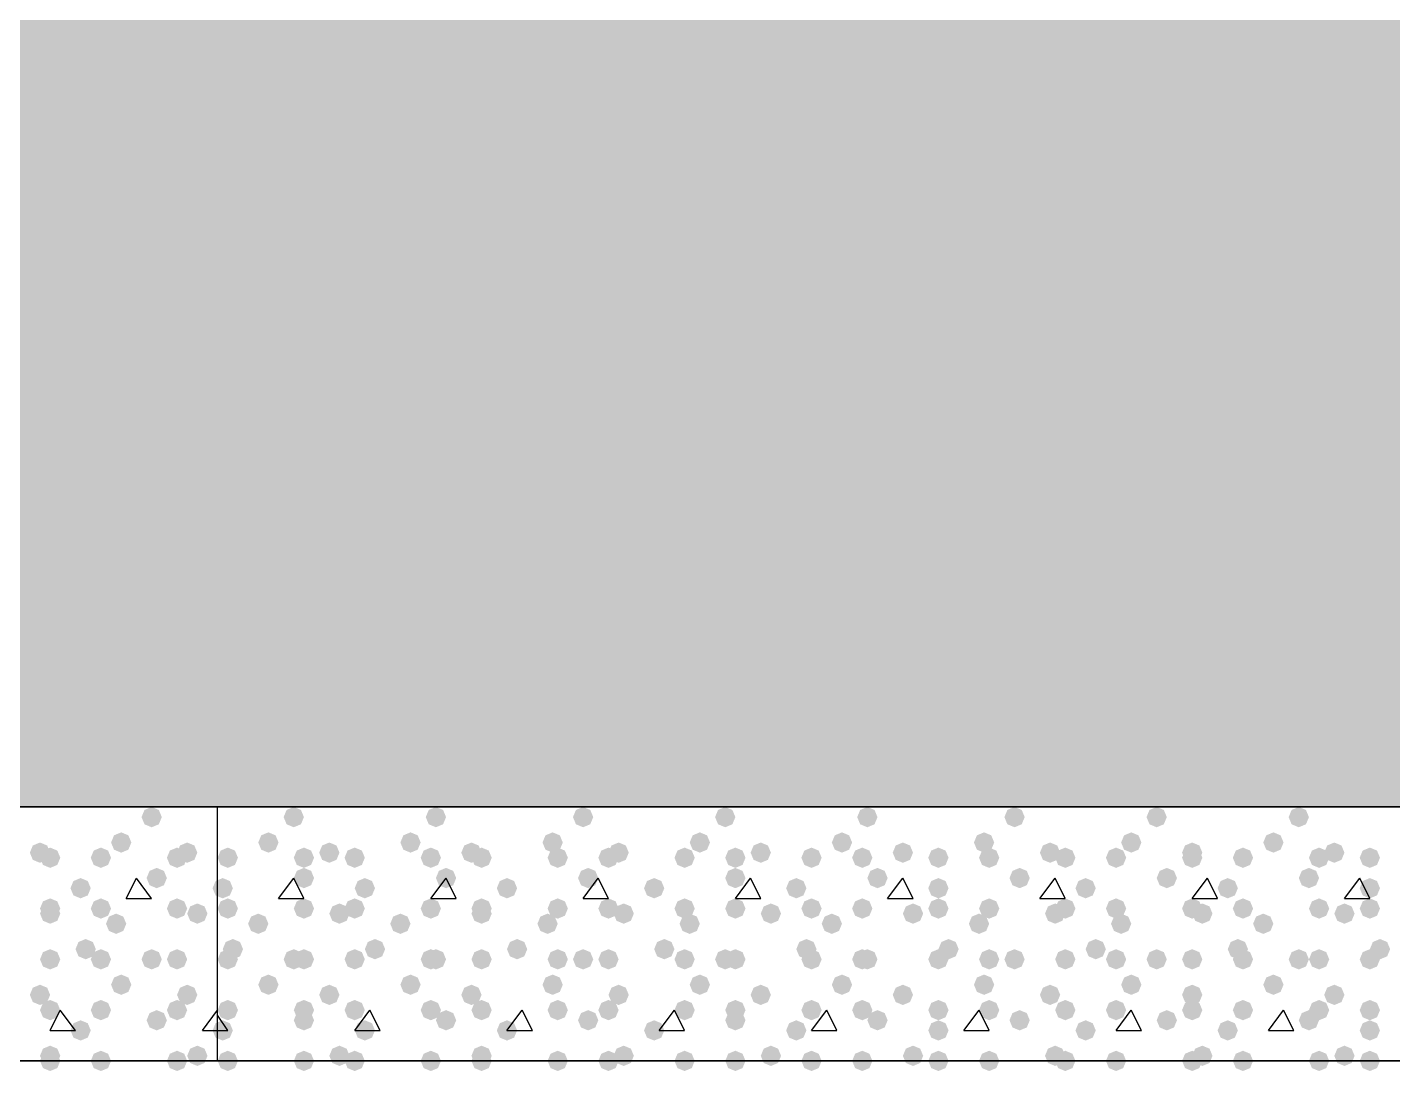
# Model space of a CAD drawing. Header units: millimetres. Extents: x 0 to 420, y 0 to 297.
# Drawn here: x 74.49 to 85.87, y 147.98 to 156.74 of the extents above; entities that cross this region are included whole.
import ezdxf

# ---------------------------------------------------------------- set-up
doc = ezdxf.new("R2010")
doc.units = ezdxf.units.MM
doc.layers.get('0').update_dxf_attribs({"linetype": 'CONTINUOUS'})

msp = doc.modelspace()

# ---------------------------------------------------------------- hatches: boundary and pattern name
at = {"true_color": 0x000008}
h = msp.add_hatch(color=0, dxfattribs=at)
h.paths.add_polyline_path([(385.826, 162.263667), (39.708667, 162.263667), (385.826, 150.241)], flags=0)
h.paths.add_polyline_path([(39.708667, 162.263667), (385.826, 150.241), (39.708667, 150.241)], flags=0)
at = {"true_color": 0x000007}
for points in [[(75.607333, 150.156333), (75.582463, 150.096537), (75.522667, 150.071667), (75.462871, 150.096537), (75.438, 150.156333), (75.462871, 150.216129), (75.522667, 150.241), (75.582462, 150.216129)], [(75.353333, 149.944667), (75.328463, 149.884871), (75.268667, 149.86), (75.208871, 149.884871), (75.184, 149.944667), (75.208871, 150.004462), (75.268667, 150.029333), (75.328462, 150.004463)], [(74.676, 149.86), (74.651129, 149.800204), (74.591333, 149.775333), (74.531537, 149.800204), (74.506667, 149.86), (74.531537, 149.919796), (74.591333, 149.944667), (74.651129, 149.919796)], [(74.760667, 149.817667), (74.735796, 149.757871), (74.676, 149.733), (74.616204, 149.757871), (74.591333, 149.817667), (74.616204, 149.877462), (74.676, 149.902333), (74.735796, 149.877463)], [(75.184, 149.817667), (75.159129, 149.757871), (75.099333, 149.733), (75.039538, 149.757871), (75.014667, 149.817667), (75.039537, 149.877462), (75.099333, 149.902333), (75.159129, 149.877463)], [(75.819, 149.817667), (75.794129, 149.757871), (75.734333, 149.733), (75.674538, 149.757871), (75.649667, 149.817667), (75.674537, 149.877462), (75.734333, 149.902333), (75.794129, 149.877463)], [(75.903667, 149.86), (75.878796, 149.800204), (75.819, 149.775333), (75.759204, 149.800204), (75.734333, 149.86), (75.759204, 149.919796), (75.819, 149.944667), (75.878796, 149.919796)], [(75.014667, 149.563667), (74.989796, 149.503871), (74.93, 149.479), (74.870204, 149.503871), (74.845333, 149.563667), (74.870204, 149.623462), (74.93, 149.648333), (74.989796, 149.623463)], [(75.649667, 149.648333), (75.624796, 149.588537), (75.565, 149.563667), (75.505204, 149.588537), (75.480333, 149.648333), (75.505204, 149.708129), (75.565, 149.733), (75.624796, 149.708129)], [(74.760667, 149.394333), (74.735796, 149.334537), (74.676, 149.309667), (74.616204, 149.334537), (74.591333, 149.394333), (74.616204, 149.454129), (74.676, 149.479), (74.735796, 149.454129)], [(74.760667, 149.352), (74.735796, 149.292204), (74.676, 149.267333), (74.616204, 149.292204), (74.591333, 149.352), (74.616204, 149.411796), (74.676, 149.436667), (74.735796, 149.411796)], [(75.184, 149.394333), (75.159129, 149.334537), (75.099333, 149.309667), (75.039538, 149.334537), (75.014667, 149.394333), (75.039537, 149.454129), (75.099333, 149.479), (75.159129, 149.454129)], [(75.819, 149.394333), (75.794129, 149.334537), (75.734333, 149.309667), (75.674538, 149.334537), (75.649667, 149.394333), (75.674537, 149.454129), (75.734333, 149.479), (75.794129, 149.454129)], [(75.988333, 149.352), (75.963463, 149.292204), (75.903667, 149.267333), (75.843871, 149.292204), (75.819, 149.352), (75.843871, 149.411796), (75.903667, 149.436667), (75.963462, 149.411796)], [(75.311, 149.267333), (75.286129, 149.207537), (75.226333, 149.182667), (75.166537, 149.207537), (75.141667, 149.267333), (75.166537, 149.327129), (75.226333, 149.352), (75.286129, 149.327129)], [(75.057, 149.055667), (75.032129, 148.995871), (74.972333, 148.971), (74.912538, 148.995871), (74.887667, 149.055667), (74.912537, 149.115462), (74.972333, 149.140333), (75.032129, 149.115463)], [(74.760667, 148.971), (74.735796, 148.911204), (74.676, 148.886333), (74.616204, 148.911204), (74.591333, 148.971), (74.616204, 149.030796), (74.676, 149.055667), (74.735796, 149.030796)], [(75.184, 148.971), (75.159129, 148.911204), (75.099333, 148.886333), (75.039538, 148.911204), (75.014667, 148.971), (75.039537, 149.030796), (75.099333, 149.055667), (75.159129, 149.030796)], [(75.607333, 148.971), (75.582463, 148.911204), (75.522667, 148.886333), (75.462871, 148.911204), (75.438, 148.971), (75.462871, 149.030796), (75.522667, 149.055667), (75.582462, 149.030796)], [(75.819, 148.971), (75.794129, 148.911204), (75.734333, 148.886333), (75.674538, 148.911204), (75.649667, 148.971), (75.674537, 149.030796), (75.734333, 149.055667), (75.794129, 149.030796)], [(75.353333, 148.759333), (75.328463, 148.699537), (75.268667, 148.674667), (75.208871, 148.699537), (75.184, 148.759333), (75.208871, 148.819129), (75.268667, 148.844), (75.328462, 148.819129)], [(74.676, 148.674667), (74.651129, 148.614871), (74.591333, 148.59), (74.531537, 148.614871), (74.506667, 148.674667), (74.531537, 148.734462), (74.591333, 148.759333), (74.651129, 148.734463)], [(75.903667, 148.674667), (75.878796, 148.614871), (75.819, 148.59), (75.759204, 148.614871), (75.734333, 148.674667), (75.759204, 148.734462), (75.819, 148.759333), (75.878796, 148.734463)], [(74.760667, 148.547667), (74.735796, 148.487871), (74.676, 148.463), (74.616204, 148.487871), (74.591333, 148.547667), (74.616204, 148.607462), (74.676, 148.632333), (74.735796, 148.607463)], [(75.184, 148.547667), (75.159129, 148.487871), (75.099333, 148.463), (75.039538, 148.487871), (75.014667, 148.547667), (75.039537, 148.607462), (75.099333, 148.632333), (75.159129, 148.607463)], [(75.819, 148.547667), (75.794129, 148.487871), (75.734333, 148.463), (75.674538, 148.487871), (75.649667, 148.547667), (75.674537, 148.607462), (75.734333, 148.632333), (75.794129, 148.607463)], [(75.649667, 148.463), (75.624796, 148.403204), (75.565, 148.378333), (75.505204, 148.403204), (75.480333, 148.463), (75.505204, 148.522796), (75.565, 148.547667), (75.624796, 148.522796)], [(75.014667, 148.378333), (74.989796, 148.318537), (74.93, 148.293667), (74.870204, 148.318537), (74.845333, 148.378333), (74.870204, 148.438129), (74.93, 148.463), (74.989796, 148.438129)], [(74.760667, 148.166667), (74.735796, 148.106871), (74.676, 148.082), (74.616204, 148.106871), (74.591333, 148.166667), (74.616204, 148.226462), (74.676, 148.251333), (74.735796, 148.226463)], [(74.760667, 148.124333), (74.735796, 148.064537), (74.676, 148.039667), (74.616204, 148.064537), (74.591333, 148.124333), (74.616204, 148.184129), (74.676, 148.209), (74.735796, 148.184129)], [(75.184, 148.124333), (75.159129, 148.064537), (75.099333, 148.039667), (75.039538, 148.064537), (75.014667, 148.124333), (75.039537, 148.184129), (75.099333, 148.209), (75.159129, 148.184129)], [(75.819, 148.124333), (75.794129, 148.064537), (75.734333, 148.039667), (75.674538, 148.064537), (75.649667, 148.124333), (75.674537, 148.184129), (75.734333, 148.209), (75.794129, 148.184129)], [(75.988333, 148.166667), (75.963463, 148.106871), (75.903667, 148.082), (75.843871, 148.106871), (75.819, 148.166667), (75.843871, 148.226462), (75.903667, 148.251333), (75.963462, 148.226463)]]:
    msp.add_hatch(color=0, dxfattribs=at).paths.add_polyline_path(points, flags=0)
at = {"true_color": 0x000008}
for points in [[(76.792667, 150.156333), (76.767796, 150.096537), (76.708, 150.071667), (76.648204, 150.096537), (76.623333, 150.156333), (76.648204, 150.216129), (76.708, 150.241), (76.767796, 150.216129)], [(77.978, 150.156333), (77.953129, 150.096537), (77.893333, 150.071667), (77.833537, 150.096537), (77.808667, 150.156333), (77.833537, 150.216129), (77.893333, 150.241), (77.953129, 150.216129)], [(79.205667, 150.156333), (79.180796, 150.096537), (79.121, 150.071667), (79.061204, 150.096537), (79.036333, 150.156333), (79.061204, 150.216129), (79.121, 150.241), (79.180796, 150.216129)], [(80.391, 150.156333), (80.366129, 150.096537), (80.306333, 150.071667), (80.246537, 150.096537), (80.221667, 150.156333), (80.246537, 150.216129), (80.306333, 150.241), (80.366129, 150.216129)], [(81.576333, 150.156333), (81.551463, 150.096537), (81.491667, 150.071667), (81.431871, 150.096537), (81.407, 150.156333), (81.431871, 150.216129), (81.491667, 150.241), (81.551462, 150.216129)], [(82.804, 150.156333), (82.779129, 150.096537), (82.719333, 150.071667), (82.659538, 150.096537), (82.634667, 150.156333), (82.659537, 150.216129), (82.719333, 150.241), (82.779129, 150.216129)], [(83.989333, 150.156333), (83.964462, 150.096537), (83.904667, 150.071667), (83.844871, 150.096537), (83.82, 150.156333), (83.844871, 150.216129), (83.904667, 150.241), (83.964462, 150.216129)], [(85.174667, 150.156333), (85.149796, 150.096537), (85.09, 150.071667), (85.030204, 150.096537), (85.005333, 150.156333), (85.030204, 150.216129), (85.09, 150.241), (85.149796, 150.216129)], [(76.581, 149.944667), (76.556129, 149.884871), (76.496333, 149.86), (76.436537, 149.884871), (76.411667, 149.944667), (76.436537, 150.004462), (76.496333, 150.029333), (76.556129, 150.004463)], [(77.766333, 149.944667), (77.741462, 149.884871), (77.681667, 149.86), (77.621871, 149.884871), (77.597, 149.944667), (77.621871, 150.004462), (77.681667, 150.029333), (77.741462, 150.004463)], [(78.951667, 149.944667), (78.926796, 149.884871), (78.867, 149.86), (78.807204, 149.884871), (78.782333, 149.944667), (78.807204, 150.004462), (78.867, 150.029333), (78.926796, 150.004463)], [(80.179333, 149.944667), (80.154462, 149.884871), (80.094667, 149.86), (80.034871, 149.884871), (80.01, 149.944667), (80.034871, 150.004462), (80.094667, 150.029333), (80.154462, 150.004463)], [(81.364667, 149.944667), (81.339796, 149.884871), (81.28, 149.86), (81.220204, 149.884871), (81.195333, 149.944667), (81.220204, 150.004462), (81.28, 150.029333), (81.339796, 150.004463)], [(82.55, 149.944667), (82.525129, 149.884871), (82.465333, 149.86), (82.405538, 149.884871), (82.380667, 149.944667), (82.405537, 150.004462), (82.465333, 150.029333), (82.525129, 150.004463)], [(83.777667, 149.944667), (83.752796, 149.884871), (83.693, 149.86), (83.633204, 149.884871), (83.608333, 149.944667), (83.633204, 150.004462), (83.693, 150.029333), (83.752796, 150.004463)], [(84.963, 149.944667), (84.938129, 149.884871), (84.878333, 149.86), (84.818537, 149.884871), (84.793667, 149.944667), (84.818537, 150.004462), (84.878333, 150.029333), (84.938129, 150.004463)], [(76.242333, 149.817667), (76.217463, 149.757871), (76.157667, 149.733), (76.097871, 149.757871), (76.073, 149.817667), (76.097871, 149.877462), (76.157667, 149.902333), (76.217462, 149.877463)], [(76.877333, 149.817667), (76.852463, 149.757871), (76.792667, 149.733), (76.732871, 149.757871), (76.708, 149.817667), (76.732871, 149.877462), (76.792667, 149.902333), (76.852462, 149.877463)], [(77.089, 149.86), (77.064129, 149.800204), (77.004333, 149.775333), (76.944538, 149.800204), (76.919667, 149.86), (76.944537, 149.919796), (77.004333, 149.944667), (77.064129, 149.919796)], [(77.300667, 149.817667), (77.275796, 149.757871), (77.216, 149.733), (77.156204, 149.757871), (77.131333, 149.817667), (77.156204, 149.877462), (77.216, 149.902333), (77.275796, 149.877463)], [(77.935667, 149.817667), (77.910796, 149.757871), (77.851, 149.733), (77.791204, 149.757871), (77.766333, 149.817667), (77.791204, 149.877462), (77.851, 149.902333), (77.910796, 149.877463)], [(78.274333, 149.86), (78.249462, 149.800204), (78.189667, 149.775333), (78.129871, 149.800204), (78.105, 149.86), (78.129871, 149.919796), (78.189667, 149.944667), (78.249462, 149.919796)], [(78.359, 149.817667), (78.334129, 149.757871), (78.274333, 149.733), (78.214538, 149.757871), (78.189667, 149.817667), (78.214537, 149.877462), (78.274333, 149.902333), (78.334129, 149.877463)], [(78.994, 149.817667), (78.969129, 149.757871), (78.909333, 149.733), (78.849538, 149.757871), (78.824667, 149.817667), (78.849537, 149.877462), (78.909333, 149.902333), (78.969129, 149.877463)], [(79.417333, 149.817667), (79.392463, 149.757871), (79.332667, 149.733), (79.272871, 149.757871), (79.248, 149.817667), (79.272871, 149.877462), (79.332667, 149.902333), (79.392462, 149.877463)], [(79.502, 149.86), (79.477129, 149.800204), (79.417333, 149.775333), (79.357538, 149.800204), (79.332667, 149.86), (79.357537, 149.919796), (79.417333, 149.944667), (79.477129, 149.919796)], [(80.052333, 149.817667), (80.027463, 149.757871), (79.967667, 149.733), (79.907871, 149.757871), (79.883, 149.817667), (79.907871, 149.877462), (79.967667, 149.902333), (80.027462, 149.877463)], [(80.475667, 149.817667), (80.450796, 149.757871), (80.391, 149.733), (80.331204, 149.757871), (80.306333, 149.817667), (80.331204, 149.877462), (80.391, 149.902333), (80.450796, 149.877463)], [(80.687333, 149.86), (80.662463, 149.800204), (80.602667, 149.775333), (80.542871, 149.800204), (80.518, 149.86), (80.542871, 149.919796), (80.602667, 149.944667), (80.662462, 149.919796)], [(81.110667, 149.817667), (81.085796, 149.757871), (81.026, 149.733), (80.966204, 149.757871), (80.941333, 149.817667), (80.966204, 149.877462), (81.026, 149.902333), (81.085796, 149.877463)], [(81.534, 149.817667), (81.509129, 149.757871), (81.449333, 149.733), (81.389538, 149.757871), (81.364667, 149.817667), (81.389537, 149.877462), (81.449333, 149.902333), (81.509129, 149.877463)], [(81.872667, 149.86), (81.847796, 149.800204), (81.788, 149.775333), (81.728204, 149.800204), (81.703333, 149.86), (81.728204, 149.919796), (81.788, 149.944667), (81.847796, 149.919796)], [(82.169, 149.817667), (82.144129, 149.757871), (82.084333, 149.733), (82.024538, 149.757871), (81.999667, 149.817667), (82.024537, 149.877462), (82.084333, 149.902333), (82.144129, 149.877463)], [(82.592333, 149.817667), (82.567463, 149.757871), (82.507667, 149.733), (82.447871, 149.757871), (82.423, 149.817667), (82.447871, 149.877462), (82.507667, 149.902333), (82.567462, 149.877463)], [(83.100333, 149.86), (83.075463, 149.800204), (83.015667, 149.775333), (82.955871, 149.800204), (82.931, 149.86), (82.955871, 149.919796), (83.015667, 149.944667), (83.075462, 149.919796)], [(83.227333, 149.817667), (83.202463, 149.757871), (83.142667, 149.733), (83.082871, 149.757871), (83.058, 149.817667), (83.082871, 149.877462), (83.142667, 149.902333), (83.202462, 149.877463)], [(83.650667, 149.817667), (83.625796, 149.757871), (83.566, 149.733), (83.506204, 149.757871), (83.481333, 149.817667), (83.506204, 149.877462), (83.566, 149.902333), (83.625796, 149.877463)], [(84.285667, 149.86), (84.260796, 149.800204), (84.201, 149.775333), (84.141204, 149.800204), (84.116333, 149.86), (84.141204, 149.919796), (84.201, 149.944667), (84.260796, 149.919796)], [(84.285667, 149.817667), (84.260796, 149.757871), (84.201, 149.733), (84.141204, 149.757871), (84.116333, 149.817667), (84.141204, 149.877462), (84.201, 149.902333), (84.260796, 149.877463)], [(84.709, 149.817667), (84.684129, 149.757871), (84.624333, 149.733), (84.564538, 149.757871), (84.539667, 149.817667), (84.564537, 149.877462), (84.624333, 149.902333), (84.684129, 149.877463)], [(85.344, 149.817667), (85.319129, 149.757871), (85.259333, 149.733), (85.199538, 149.757871), (85.174667, 149.817667), (85.199537, 149.877462), (85.259333, 149.902333), (85.319129, 149.877463)], [(85.471, 149.86), (85.446129, 149.800204), (85.386333, 149.775333), (85.326537, 149.800204), (85.301667, 149.86), (85.326537, 149.919796), (85.386333, 149.944667), (85.446129, 149.919796)], [(85.767333, 149.817667), (85.742463, 149.757871), (85.682667, 149.733), (85.622871, 149.757871), (85.598, 149.817667), (85.622871, 149.877462), (85.682667, 149.902333), (85.742462, 149.877463)], [(76.2, 149.563667), (76.175129, 149.503871), (76.115333, 149.479), (76.055538, 149.503871), (76.030667, 149.563667), (76.055537, 149.623462), (76.115333, 149.648333), (76.175129, 149.623463)], [(76.877333, 149.648333), (76.852463, 149.588537), (76.792667, 149.563667), (76.732871, 149.588537), (76.708, 149.648333), (76.732871, 149.708129), (76.792667, 149.733), (76.852462, 149.708129)], [(77.385333, 149.563667), (77.360463, 149.503871), (77.300667, 149.479), (77.240871, 149.503871), (77.216, 149.563667), (77.240871, 149.623462), (77.300667, 149.648333), (77.360462, 149.623463)], [(78.062667, 149.648333), (78.037796, 149.588537), (77.978, 149.563667), (77.918204, 149.588537), (77.893333, 149.648333), (77.918204, 149.708129), (77.978, 149.733), (78.037796, 149.708129)], [(78.570667, 149.563667), (78.545796, 149.503871), (78.486, 149.479), (78.426204, 149.503871), (78.401333, 149.563667), (78.426204, 149.623462), (78.486, 149.648333), (78.545796, 149.623463)], [(79.248, 149.648333), (79.223129, 149.588537), (79.163333, 149.563667), (79.103538, 149.588537), (79.078667, 149.648333), (79.103537, 149.708129), (79.163333, 149.733), (79.223129, 149.708129)], [(79.798333, 149.563667), (79.773463, 149.503871), (79.713667, 149.479), (79.653871, 149.503871), (79.629, 149.563667), (79.653871, 149.623462), (79.713667, 149.648333), (79.773462, 149.623463)], [(80.475667, 149.648333), (80.450796, 149.588537), (80.391, 149.563667), (80.331204, 149.588537), (80.306333, 149.648333), (80.331204, 149.708129), (80.391, 149.733), (80.450796, 149.708129)], [(80.983667, 149.563667), (80.958796, 149.503871), (80.899, 149.479), (80.839204, 149.503871), (80.814333, 149.563667), (80.839204, 149.623462), (80.899, 149.648333), (80.958796, 149.623463)], [(81.661, 149.648333), (81.636129, 149.588537), (81.576333, 149.563667), (81.516537, 149.588537), (81.491667, 149.648333), (81.516537, 149.708129), (81.576333, 149.733), (81.636129, 149.708129)], [(82.169, 149.563667), (82.144129, 149.503871), (82.084333, 149.479), (82.024538, 149.503871), (81.999667, 149.563667), (82.024537, 149.623462), (82.084333, 149.648333), (82.144129, 149.623463)], [(82.846333, 149.648333), (82.821462, 149.588537), (82.761667, 149.563667), (82.701871, 149.588537), (82.677, 149.648333), (82.701871, 149.708129), (82.761667, 149.733), (82.821462, 149.708129)], [(83.396667, 149.563667), (83.371796, 149.503871), (83.312, 149.479), (83.252204, 149.503871), (83.227333, 149.563667), (83.252204, 149.623462), (83.312, 149.648333), (83.371796, 149.623463)], [(84.074, 149.648333), (84.049129, 149.588537), (83.989333, 149.563667), (83.929538, 149.588537), (83.904667, 149.648333), (83.929537, 149.708129), (83.989333, 149.733), (84.049129, 149.708129)], [(84.582, 149.563667), (84.557129, 149.503871), (84.497333, 149.479), (84.437538, 149.503871), (84.412667, 149.563667), (84.437537, 149.623462), (84.497333, 149.648333), (84.557129, 149.623463)], [(85.259333, 149.648333), (85.234462, 149.588537), (85.174667, 149.563667), (85.114871, 149.588537), (85.09, 149.648333), (85.114871, 149.708129), (85.174667, 149.733), (85.234462, 149.708129)], [(85.767333, 149.563667), (85.742463, 149.503871), (85.682667, 149.479), (85.622871, 149.503871), (85.598, 149.563667), (85.622871, 149.623462), (85.682667, 149.648333), (85.742462, 149.623463)], [(76.242333, 149.394333), (76.217463, 149.334537), (76.157667, 149.309667), (76.097871, 149.334537), (76.073, 149.394333), (76.097871, 149.454129), (76.157667, 149.479), (76.217462, 149.454129)], [(76.877333, 149.394333), (76.852463, 149.334537), (76.792667, 149.309667), (76.732871, 149.334537), (76.708, 149.394333), (76.732871, 149.454129), (76.792667, 149.479), (76.852462, 149.454129)], [(77.173667, 149.352), (77.148796, 149.292204), (77.089, 149.267333), (77.029204, 149.292204), (77.004333, 149.352), (77.029204, 149.411796), (77.089, 149.436667), (77.148796, 149.411796)], [(77.300667, 149.394333), (77.275796, 149.334537), (77.216, 149.309667), (77.156204, 149.334537), (77.131333, 149.394333), (77.156204, 149.454129), (77.216, 149.479), (77.275796, 149.454129)], [(77.935667, 149.394333), (77.910796, 149.334537), (77.851, 149.309667), (77.791204, 149.334537), (77.766333, 149.394333), (77.791204, 149.454129), (77.851, 149.479), (77.910796, 149.454129)], [(78.359, 149.394333), (78.334129, 149.334537), (78.274333, 149.309667), (78.214538, 149.334537), (78.189667, 149.394333), (78.214537, 149.454129), (78.274333, 149.479), (78.334129, 149.454129)], [(78.359, 149.352), (78.334129, 149.292204), (78.274333, 149.267333), (78.214538, 149.292204), (78.189667, 149.352), (78.214537, 149.411796), (78.274333, 149.436667), (78.334129, 149.411796)], [(78.994, 149.394333), (78.969129, 149.334537), (78.909333, 149.309667), (78.849538, 149.334537), (78.824667, 149.394333), (78.849537, 149.454129), (78.909333, 149.479), (78.969129, 149.454129)], [(79.417333, 149.394333), (79.392463, 149.334537), (79.332667, 149.309667), (79.272871, 149.334537), (79.248, 149.394333), (79.272871, 149.454129), (79.332667, 149.479), (79.392462, 149.454129)], [(79.544333, 149.352), (79.519462, 149.292204), (79.459667, 149.267333), (79.399871, 149.292204), (79.375, 149.352), (79.399871, 149.411796), (79.459667, 149.436667), (79.519462, 149.411796)], [(80.052333, 149.394333), (80.027463, 149.334537), (79.967667, 149.309667), (79.907871, 149.334537), (79.883, 149.394333), (79.907871, 149.454129), (79.967667, 149.479), (80.027462, 149.454129)], [(80.475667, 149.394333), (80.450796, 149.334537), (80.391, 149.309667), (80.331204, 149.334537), (80.306333, 149.394333), (80.331204, 149.454129), (80.391, 149.479), (80.450796, 149.454129)], [(80.772, 149.352), (80.747129, 149.292204), (80.687333, 149.267333), (80.627538, 149.292204), (80.602667, 149.352), (80.627537, 149.411796), (80.687333, 149.436667), (80.747129, 149.411796)], [(81.110667, 149.394333), (81.085796, 149.334537), (81.026, 149.309667), (80.966204, 149.334537), (80.941333, 149.394333), (80.966204, 149.454129), (81.026, 149.479), (81.085796, 149.454129)], [(81.534, 149.394333), (81.509129, 149.334537), (81.449333, 149.309667), (81.389538, 149.334537), (81.364667, 149.394333), (81.389537, 149.454129), (81.449333, 149.479), (81.509129, 149.454129)], [(81.957333, 149.352), (81.932463, 149.292204), (81.872667, 149.267333), (81.812871, 149.292204), (81.788, 149.352), (81.812871, 149.411796), (81.872667, 149.436667), (81.932462, 149.411796)], [(82.169, 149.394333), (82.144129, 149.334537), (82.084333, 149.309667), (82.024538, 149.334537), (81.999667, 149.394333), (82.024537, 149.454129), (82.084333, 149.479), (82.144129, 149.454129)], [(82.592333, 149.394333), (82.567463, 149.334537), (82.507667, 149.309667), (82.447871, 149.334537), (82.423, 149.394333), (82.447871, 149.454129), (82.507667, 149.479), (82.567462, 149.454129)], [(83.142667, 149.352), (83.117796, 149.292204), (83.058, 149.267333), (82.998204, 149.292204), (82.973333, 149.352), (82.998204, 149.411796), (83.058, 149.436667), (83.117796, 149.411796)], [(83.227333, 149.394333), (83.202463, 149.334537), (83.142667, 149.309667), (83.082871, 149.334537), (83.058, 149.394333), (83.082871, 149.454129), (83.142667, 149.479), (83.202462, 149.454129)], [(83.650667, 149.394333), (83.625796, 149.334537), (83.566, 149.309667), (83.506204, 149.334537), (83.481333, 149.394333), (83.506204, 149.454129), (83.566, 149.479), (83.625796, 149.454129)], [(84.285667, 149.394333), (84.260796, 149.334537), (84.201, 149.309667), (84.141204, 149.334537), (84.116333, 149.394333), (84.141204, 149.454129), (84.201, 149.479), (84.260796, 149.454129)], [(84.370333, 149.352), (84.345463, 149.292204), (84.285667, 149.267333), (84.225871, 149.292204), (84.201, 149.352), (84.225871, 149.411796), (84.285667, 149.436667), (84.345462, 149.411796)], [(84.709, 149.394333), (84.684129, 149.334537), (84.624333, 149.309667), (84.564538, 149.334537), (84.539667, 149.394333), (84.564537, 149.454129), (84.624333, 149.479), (84.684129, 149.454129)], [(85.344, 149.394333), (85.319129, 149.334537), (85.259333, 149.309667), (85.199538, 149.334537), (85.174667, 149.394333), (85.199537, 149.454129), (85.259333, 149.479), (85.319129, 149.454129)], [(85.555667, 149.352), (85.530796, 149.292204), (85.471, 149.267333), (85.411204, 149.292204), (85.386333, 149.352), (85.411204, 149.411796), (85.471, 149.436667), (85.530796, 149.411796)], [(85.767333, 149.394333), (85.742463, 149.334537), (85.682667, 149.309667), (85.622871, 149.334537), (85.598, 149.394333), (85.622871, 149.454129), (85.682667, 149.479), (85.742462, 149.454129)], [(76.496333, 149.267333), (76.471463, 149.207537), (76.411667, 149.182667), (76.351871, 149.207537), (76.327, 149.267333), (76.351871, 149.327129), (76.411667, 149.352), (76.471462, 149.327129)], [(77.681667, 149.267333), (77.656796, 149.207537), (77.597, 149.182667), (77.537204, 149.207537), (77.512333, 149.267333), (77.537204, 149.327129), (77.597, 149.352), (77.656796, 149.327129)], [(78.909333, 149.267333), (78.884462, 149.207537), (78.824667, 149.182667), (78.764871, 149.207537), (78.74, 149.267333), (78.764871, 149.327129), (78.824667, 149.352), (78.884462, 149.327129)], [(80.094667, 149.267333), (80.069796, 149.207537), (80.01, 149.182667), (79.950204, 149.207537), (79.925333, 149.267333), (79.950204, 149.327129), (80.01, 149.352), (80.069796, 149.327129)], [(81.28, 149.267333), (81.255129, 149.207537), (81.195333, 149.182667), (81.135538, 149.207537), (81.110667, 149.267333), (81.135537, 149.327129), (81.195333, 149.352), (81.255129, 149.327129)], [(82.507667, 149.267333), (82.482796, 149.207537), (82.423, 149.182667), (82.363204, 149.207537), (82.338333, 149.267333), (82.363204, 149.327129), (82.423, 149.352), (82.482796, 149.327129)], [(83.693, 149.267333), (83.668129, 149.207537), (83.608333, 149.182667), (83.548537, 149.207537), (83.523667, 149.267333), (83.548537, 149.327129), (83.608333, 149.352), (83.668129, 149.327129)], [(84.878333, 149.267333), (84.853463, 149.207537), (84.793667, 149.182667), (84.733871, 149.207537), (84.709, 149.267333), (84.733871, 149.327129), (84.793667, 149.352), (84.853462, 149.327129)], [(76.284667, 149.055667), (76.259796, 148.995871), (76.2, 148.971), (76.140204, 148.995871), (76.115333, 149.055667), (76.140204, 149.115462), (76.2, 149.140333), (76.259796, 149.115463)], [(77.47, 149.055667), (77.445129, 148.995871), (77.385333, 148.971), (77.325538, 148.995871), (77.300667, 149.055667), (77.325537, 149.115462), (77.385333, 149.140333), (77.445129, 149.115463)], [(78.655333, 149.055667), (78.630463, 148.995871), (78.570667, 148.971), (78.510871, 148.995871), (78.486, 149.055667), (78.510871, 149.115462), (78.570667, 149.140333), (78.630462, 149.115463)], [(79.883, 149.055667), (79.858129, 148.995871), (79.798333, 148.971), (79.738537, 148.995871), (79.713667, 149.055667), (79.738537, 149.115462), (79.798333, 149.140333), (79.858129, 149.115463)], [(81.068333, 149.055667), (81.043463, 148.995871), (80.983667, 148.971), (80.923871, 148.995871), (80.899, 149.055667), (80.923871, 149.115462), (80.983667, 149.140333), (81.043462, 149.115463)], [(82.253667, 149.055667), (82.228796, 148.995871), (82.169, 148.971), (82.109204, 148.995871), (82.084333, 149.055667), (82.109204, 149.115462), (82.169, 149.140333), (82.228796, 149.115463)], [(83.481333, 149.055667), (83.456463, 148.995871), (83.396667, 148.971), (83.336871, 148.995871), (83.312, 149.055667), (83.336871, 149.115462), (83.396667, 149.140333), (83.456462, 149.115463)], [(84.666667, 149.055667), (84.641796, 148.995871), (84.582, 148.971), (84.522204, 148.995871), (84.497333, 149.055667), (84.522204, 149.115462), (84.582, 149.140333), (84.641796, 149.115463)], [(85.852, 149.055667), (85.827129, 148.995871), (85.767333, 148.971), (85.707538, 148.995871), (85.682667, 149.055667), (85.707537, 149.115462), (85.767333, 149.140333), (85.827129, 149.115463)], [(76.242333, 148.971), (76.217463, 148.911204), (76.157667, 148.886333), (76.097871, 148.911204), (76.073, 148.971), (76.097871, 149.030796), (76.157667, 149.055667), (76.217462, 149.030796)], [(76.792667, 148.971), (76.767796, 148.911204), (76.708, 148.886333), (76.648204, 148.911204), (76.623333, 148.971), (76.648204, 149.030796), (76.708, 149.055667), (76.767796, 149.030796)], [(76.877333, 148.971), (76.852463, 148.911204), (76.792667, 148.886333), (76.732871, 148.911204), (76.708, 148.971), (76.732871, 149.030796), (76.792667, 149.055667), (76.852462, 149.030796)], [(77.300667, 148.971), (77.275796, 148.911204), (77.216, 148.886333), (77.156204, 148.911204), (77.131333, 148.971), (77.156204, 149.030796), (77.216, 149.055667), (77.275796, 149.030796)], [(77.935667, 148.971), (77.910796, 148.911204), (77.851, 148.886333), (77.791204, 148.911204), (77.766333, 148.971), (77.791204, 149.030796), (77.851, 149.055667), (77.910796, 149.030796)], [(77.978, 148.971), (77.953129, 148.911204), (77.893333, 148.886333), (77.833537, 148.911204), (77.808667, 148.971), (77.833537, 149.030796), (77.893333, 149.055667), (77.953129, 149.030796)], [(78.359, 148.971), (78.334129, 148.911204), (78.274333, 148.886333), (78.214538, 148.911204), (78.189667, 148.971), (78.214537, 149.030796), (78.274333, 149.055667), (78.334129, 149.030796)], [(78.994, 148.971), (78.969129, 148.911204), (78.909333, 148.886333), (78.849538, 148.911204), (78.824667, 148.971), (78.849537, 149.030796), (78.909333, 149.055667), (78.969129, 149.030796)], [(79.205667, 148.971), (79.180796, 148.911204), (79.121, 148.886333), (79.061204, 148.911204), (79.036333, 148.971), (79.061204, 149.030796), (79.121, 149.055667), (79.180796, 149.030796)], [(79.417333, 148.971), (79.392463, 148.911204), (79.332667, 148.886333), (79.272871, 148.911204), (79.248, 148.971), (79.272871, 149.030796), (79.332667, 149.055667), (79.392462, 149.030796)], [(80.052333, 148.971), (80.027463, 148.911204), (79.967667, 148.886333), (79.907871, 148.911204), (79.883, 148.971), (79.907871, 149.030796), (79.967667, 149.055667), (80.027462, 149.030796)], [(80.391, 148.971), (80.366129, 148.911204), (80.306333, 148.886333), (80.246537, 148.911204), (80.221667, 148.971), (80.246537, 149.030796), (80.306333, 149.055667), (80.366129, 149.030796)], [(80.475667, 148.971), (80.450796, 148.911204), (80.391, 148.886333), (80.331204, 148.911204), (80.306333, 148.971), (80.331204, 149.030796), (80.391, 149.055667), (80.450796, 149.030796)], [(81.110667, 148.971), (81.085796, 148.911204), (81.026, 148.886333), (80.966204, 148.911204), (80.941333, 148.971), (80.966204, 149.030796), (81.026, 149.055667), (81.085796, 149.030796)], [(81.534, 148.971), (81.509129, 148.911204), (81.449333, 148.886333), (81.389538, 148.911204), (81.364667, 148.971), (81.389537, 149.030796), (81.449333, 149.055667), (81.509129, 149.030796)], [(81.576333, 148.971), (81.551463, 148.911204), (81.491667, 148.886333), (81.431871, 148.911204), (81.407, 148.971), (81.431871, 149.030796), (81.491667, 149.055667), (81.551462, 149.030796)], [(82.169, 148.971), (82.144129, 148.911204), (82.084333, 148.886333), (82.024538, 148.911204), (81.999667, 148.971), (82.024537, 149.030796), (82.084333, 149.055667), (82.144129, 149.030796)], [(82.592333, 148.971), (82.567463, 148.911204), (82.507667, 148.886333), (82.447871, 148.911204), (82.423, 148.971), (82.447871, 149.030796), (82.507667, 149.055667), (82.567462, 149.030796)], [(82.804, 148.971), (82.779129, 148.911204), (82.719333, 148.886333), (82.659538, 148.911204), (82.634667, 148.971), (82.659537, 149.030796), (82.719333, 149.055667), (82.779129, 149.030796)], [(83.227333, 148.971), (83.202463, 148.911204), (83.142667, 148.886333), (83.082871, 148.911204), (83.058, 148.971), (83.082871, 149.030796), (83.142667, 149.055667), (83.202462, 149.030796)], [(83.650667, 148.971), (83.625796, 148.911204), (83.566, 148.886333), (83.506204, 148.911204), (83.481333, 148.971), (83.506204, 149.030796), (83.566, 149.055667), (83.625796, 149.030796)], [(83.989333, 148.971), (83.964462, 148.911204), (83.904667, 148.886333), (83.844871, 148.911204), (83.82, 148.971), (83.844871, 149.030796), (83.904667, 149.055667), (83.964462, 149.030796)], [(84.285667, 148.971), (84.260796, 148.911204), (84.201, 148.886333), (84.141204, 148.911204), (84.116333, 148.971), (84.141204, 149.030796), (84.201, 149.055667), (84.260796, 149.030796)], [(84.709, 148.971), (84.684129, 148.911204), (84.624333, 148.886333), (84.564538, 148.911204), (84.539667, 148.971), (84.564537, 149.030796), (84.624333, 149.055667), (84.684129, 149.030796)], [(85.174667, 148.971), (85.149796, 148.911204), (85.09, 148.886333), (85.030204, 148.911204), (85.005333, 148.971), (85.030204, 149.030796), (85.09, 149.055667), (85.149796, 149.030796)], [(85.344, 148.971), (85.319129, 148.911204), (85.259333, 148.886333), (85.199538, 148.911204), (85.174667, 148.971), (85.199537, 149.030796), (85.259333, 149.055667), (85.319129, 149.030796)], [(85.767333, 148.971), (85.742463, 148.911204), (85.682667, 148.886333), (85.622871, 148.911204), (85.598, 148.971), (85.622871, 149.030796), (85.682667, 149.055667), (85.742462, 149.030796)], [(76.581, 148.759333), (76.556129, 148.699537), (76.496333, 148.674667), (76.436537, 148.699537), (76.411667, 148.759333), (76.436537, 148.819129), (76.496333, 148.844), (76.556129, 148.819129)], [(77.766333, 148.759333), (77.741462, 148.699537), (77.681667, 148.674667), (77.621871, 148.699537), (77.597, 148.759333), (77.621871, 148.819129), (77.681667, 148.844), (77.741462, 148.819129)], [(78.951667, 148.759333), (78.926796, 148.699537), (78.867, 148.674667), (78.807204, 148.699537), (78.782333, 148.759333), (78.807204, 148.819129), (78.867, 148.844), (78.926796, 148.819129)], [(80.179333, 148.759333), (80.154462, 148.699537), (80.094667, 148.674667), (80.034871, 148.699537), (80.01, 148.759333), (80.034871, 148.819129), (80.094667, 148.844), (80.154462, 148.819129)], [(81.364667, 148.759333), (81.339796, 148.699537), (81.28, 148.674667), (81.220204, 148.699537), (81.195333, 148.759333), (81.220204, 148.819129), (81.28, 148.844), (81.339796, 148.819129)], [(82.55, 148.759333), (82.525129, 148.699537), (82.465333, 148.674667), (82.405538, 148.699537), (82.380667, 148.759333), (82.405537, 148.819129), (82.465333, 148.844), (82.525129, 148.819129)], [(83.777667, 148.759333), (83.752796, 148.699537), (83.693, 148.674667), (83.633204, 148.699537), (83.608333, 148.759333), (83.633204, 148.819129), (83.693, 148.844), (83.752796, 148.819129)], [(84.963, 148.759333), (84.938129, 148.699537), (84.878333, 148.674667), (84.818537, 148.699537), (84.793667, 148.759333), (84.818537, 148.819129), (84.878333, 148.844), (84.938129, 148.819129)], [(77.089, 148.674667), (77.064129, 148.614871), (77.004333, 148.59), (76.944538, 148.614871), (76.919667, 148.674667), (76.944537, 148.734462), (77.004333, 148.759333), (77.064129, 148.734463)], [(78.274333, 148.674667), (78.249462, 148.614871), (78.189667, 148.59), (78.129871, 148.614871), (78.105, 148.674667), (78.129871, 148.734462), (78.189667, 148.759333), (78.249462, 148.734463)], [(79.502, 148.674667), (79.477129, 148.614871), (79.417333, 148.59), (79.357538, 148.614871), (79.332667, 148.674667), (79.357537, 148.734462), (79.417333, 148.759333), (79.477129, 148.734463)], [(80.687333, 148.674667), (80.662463, 148.614871), (80.602667, 148.59), (80.542871, 148.614871), (80.518, 148.674667), (80.542871, 148.734462), (80.602667, 148.759333), (80.662462, 148.734463)], [(81.872667, 148.674667), (81.847796, 148.614871), (81.788, 148.59), (81.728204, 148.614871), (81.703333, 148.674667), (81.728204, 148.734462), (81.788, 148.759333), (81.847796, 148.734463)], [(83.100333, 148.674667), (83.075463, 148.614871), (83.015667, 148.59), (82.955871, 148.614871), (82.931, 148.674667), (82.955871, 148.734462), (83.015667, 148.759333), (83.075462, 148.734463)], [(84.285667, 148.674667), (84.260796, 148.614871), (84.201, 148.59), (84.141204, 148.614871), (84.116333, 148.674667), (84.141204, 148.734462), (84.201, 148.759333), (84.260796, 148.734463)], [(85.471, 148.674667), (85.446129, 148.614871), (85.386333, 148.59), (85.326537, 148.614871), (85.301667, 148.674667), (85.326537, 148.734462), (85.386333, 148.759333), (85.446129, 148.734463)], [(76.242333, 148.547667), (76.217463, 148.487871), (76.157667, 148.463), (76.097871, 148.487871), (76.073, 148.547667), (76.097871, 148.607462), (76.157667, 148.632333), (76.217462, 148.607463)], [(76.877333, 148.547667), (76.852463, 148.487871), (76.792667, 148.463), (76.732871, 148.487871), (76.708, 148.547667), (76.732871, 148.607462), (76.792667, 148.632333), (76.852462, 148.607463)], [(77.300667, 148.547667), (77.275796, 148.487871), (77.216, 148.463), (77.156204, 148.487871), (77.131333, 148.547667), (77.156204, 148.607462), (77.216, 148.632333), (77.275796, 148.607463)], [(77.935667, 148.547667), (77.910796, 148.487871), (77.851, 148.463), (77.791204, 148.487871), (77.766333, 148.547667), (77.791204, 148.607462), (77.851, 148.632333), (77.910796, 148.607463)], [(78.359, 148.547667), (78.334129, 148.487871), (78.274333, 148.463), (78.214538, 148.487871), (78.189667, 148.547667), (78.214537, 148.607462), (78.274333, 148.632333), (78.334129, 148.607463)], [(78.994, 148.547667), (78.969129, 148.487871), (78.909333, 148.463), (78.849538, 148.487871), (78.824667, 148.547667), (78.849537, 148.607462), (78.909333, 148.632333), (78.969129, 148.607463)], [(79.417333, 148.547667), (79.392463, 148.487871), (79.332667, 148.463), (79.272871, 148.487871), (79.248, 148.547667), (79.272871, 148.607462), (79.332667, 148.632333), (79.392462, 148.607463)], [(80.052333, 148.547667), (80.027463, 148.487871), (79.967667, 148.463), (79.907871, 148.487871), (79.883, 148.547667), (79.907871, 148.607462), (79.967667, 148.632333), (80.027462, 148.607463)], [(80.475667, 148.547667), (80.450796, 148.487871), (80.391, 148.463), (80.331204, 148.487871), (80.306333, 148.547667), (80.331204, 148.607462), (80.391, 148.632333), (80.450796, 148.607463)], [(81.110667, 148.547667), (81.085796, 148.487871), (81.026, 148.463), (80.966204, 148.487871), (80.941333, 148.547667), (80.966204, 148.607462), (81.026, 148.632333), (81.085796, 148.607463)], [(81.534, 148.547667), (81.509129, 148.487871), (81.449333, 148.463), (81.389538, 148.487871), (81.364667, 148.547667), (81.389537, 148.607462), (81.449333, 148.632333), (81.509129, 148.607463)], [(82.169, 148.547667), (82.144129, 148.487871), (82.084333, 148.463), (82.024538, 148.487871), (81.999667, 148.547667), (82.024537, 148.607462), (82.084333, 148.632333), (82.144129, 148.607463)], [(82.592333, 148.547667), (82.567463, 148.487871), (82.507667, 148.463), (82.447871, 148.487871), (82.423, 148.547667), (82.447871, 148.607462), (82.507667, 148.632333), (82.567462, 148.607463)], [(83.227333, 148.547667), (83.202463, 148.487871), (83.142667, 148.463), (83.082871, 148.487871), (83.058, 148.547667), (83.082871, 148.607462), (83.142667, 148.632333), (83.202462, 148.607463)], [(83.650667, 148.547667), (83.625796, 148.487871), (83.566, 148.463), (83.506204, 148.487871), (83.481333, 148.547667), (83.506204, 148.607462), (83.566, 148.632333), (83.625796, 148.607463)], [(84.285667, 148.547667), (84.260796, 148.487871), (84.201, 148.463), (84.141204, 148.487871), (84.116333, 148.547667), (84.141204, 148.607462), (84.201, 148.632333), (84.260796, 148.607463)], [(84.709, 148.547667), (84.684129, 148.487871), (84.624333, 148.463), (84.564538, 148.487871), (84.539667, 148.547667), (84.564537, 148.607462), (84.624333, 148.632333), (84.684129, 148.607463)], [(85.344, 148.547667), (85.319129, 148.487871), (85.259333, 148.463), (85.199538, 148.487871), (85.174667, 148.547667), (85.199537, 148.607462), (85.259333, 148.632333), (85.319129, 148.607463)], [(85.767333, 148.547667), (85.742463, 148.487871), (85.682667, 148.463), (85.622871, 148.487871), (85.598, 148.547667), (85.622871, 148.607462), (85.682667, 148.632333), (85.742462, 148.607463)], [(76.877333, 148.463), (76.852463, 148.403204), (76.792667, 148.378333), (76.732871, 148.403204), (76.708, 148.463), (76.732871, 148.522796), (76.792667, 148.547667), (76.852462, 148.522796)], [(78.062667, 148.463), (78.037796, 148.403204), (77.978, 148.378333), (77.918204, 148.403204), (77.893333, 148.463), (77.918204, 148.522796), (77.978, 148.547667), (78.037796, 148.522796)], [(79.248, 148.463), (79.223129, 148.403204), (79.163333, 148.378333), (79.103538, 148.403204), (79.078667, 148.463), (79.103537, 148.522796), (79.163333, 148.547667), (79.223129, 148.522796)], [(80.475667, 148.463), (80.450796, 148.403204), (80.391, 148.378333), (80.331204, 148.403204), (80.306333, 148.463), (80.331204, 148.522796), (80.391, 148.547667), (80.450796, 148.522796)], [(81.661, 148.463), (81.636129, 148.403204), (81.576333, 148.378333), (81.516537, 148.403204), (81.491667, 148.463), (81.516537, 148.522796), (81.576333, 148.547667), (81.636129, 148.522796)], [(82.846333, 148.463), (82.821462, 148.403204), (82.761667, 148.378333), (82.701871, 148.403204), (82.677, 148.463), (82.701871, 148.522796), (82.761667, 148.547667), (82.821462, 148.522796)], [(84.074, 148.463), (84.049129, 148.403204), (83.989333, 148.378333), (83.929538, 148.403204), (83.904667, 148.463), (83.929537, 148.522796), (83.989333, 148.547667), (84.049129, 148.522796)], [(85.259333, 148.463), (85.234462, 148.403204), (85.174667, 148.378333), (85.114871, 148.403204), (85.09, 148.463), (85.114871, 148.522796), (85.174667, 148.547667), (85.234462, 148.522796)], [(76.2, 148.378333), (76.175129, 148.318537), (76.115333, 148.293667), (76.055538, 148.318537), (76.030667, 148.378333), (76.055537, 148.438129), (76.115333, 148.463), (76.175129, 148.438129)], [(77.385333, 148.378333), (77.360463, 148.318537), (77.300667, 148.293667), (77.240871, 148.318537), (77.216, 148.378333), (77.240871, 148.438129), (77.300667, 148.463), (77.360462, 148.438129)], [(78.570667, 148.378333), (78.545796, 148.318537), (78.486, 148.293667), (78.426204, 148.318537), (78.401333, 148.378333), (78.426204, 148.438129), (78.486, 148.463), (78.545796, 148.438129)], [(79.798333, 148.378333), (79.773463, 148.318537), (79.713667, 148.293667), (79.653871, 148.318537), (79.629, 148.378333), (79.653871, 148.438129), (79.713667, 148.463), (79.773462, 148.438129)], [(80.983667, 148.378333), (80.958796, 148.318537), (80.899, 148.293667), (80.839204, 148.318537), (80.814333, 148.378333), (80.839204, 148.438129), (80.899, 148.463), (80.958796, 148.438129)], [(82.169, 148.378333), (82.144129, 148.318537), (82.084333, 148.293667), (82.024538, 148.318537), (81.999667, 148.378333), (82.024537, 148.438129), (82.084333, 148.463), (82.144129, 148.438129)], [(83.396667, 148.378333), (83.371796, 148.318537), (83.312, 148.293667), (83.252204, 148.318537), (83.227333, 148.378333), (83.252204, 148.438129), (83.312, 148.463), (83.371796, 148.438129)], [(84.582, 148.378333), (84.557129, 148.318537), (84.497333, 148.293667), (84.437538, 148.318537), (84.412667, 148.378333), (84.437537, 148.438129), (84.497333, 148.463), (84.557129, 148.438129)], [(85.767333, 148.378333), (85.742463, 148.318537), (85.682667, 148.293667), (85.622871, 148.318537), (85.598, 148.378333), (85.622871, 148.438129), (85.682667, 148.463), (85.742462, 148.438129)], [(76.242333, 148.124333), (76.217463, 148.064537), (76.157667, 148.039667), (76.097871, 148.064537), (76.073, 148.124333), (76.097871, 148.184129), (76.157667, 148.209), (76.217462, 148.184129)], [(76.877333, 148.124333), (76.852463, 148.064537), (76.792667, 148.039667), (76.732871, 148.064537), (76.708, 148.124333), (76.732871, 148.184129), (76.792667, 148.209), (76.852462, 148.184129)], [(77.173667, 148.166667), (77.148796, 148.106871), (77.089, 148.082), (77.029204, 148.106871), (77.004333, 148.166667), (77.029204, 148.226462), (77.089, 148.251333), (77.148796, 148.226463)], [(77.300667, 148.124333), (77.275796, 148.064537), (77.216, 148.039667), (77.156204, 148.064537), (77.131333, 148.124333), (77.156204, 148.184129), (77.216, 148.209), (77.275796, 148.184129)], [(77.935667, 148.124333), (77.910796, 148.064537), (77.851, 148.039667), (77.791204, 148.064537), (77.766333, 148.124333), (77.791204, 148.184129), (77.851, 148.209), (77.910796, 148.184129)], [(78.359, 148.166667), (78.334129, 148.106871), (78.274333, 148.082), (78.214538, 148.106871), (78.189667, 148.166667), (78.214537, 148.226462), (78.274333, 148.251333), (78.334129, 148.226463)], [(78.359, 148.124333), (78.334129, 148.064537), (78.274333, 148.039667), (78.214538, 148.064537), (78.189667, 148.124333), (78.214537, 148.184129), (78.274333, 148.209), (78.334129, 148.184129)], [(78.994, 148.124333), (78.969129, 148.064537), (78.909333, 148.039667), (78.849538, 148.064537), (78.824667, 148.124333), (78.849537, 148.184129), (78.909333, 148.209), (78.969129, 148.184129)], [(79.417333, 148.124333), (79.392463, 148.064537), (79.332667, 148.039667), (79.272871, 148.064537), (79.248, 148.124333), (79.272871, 148.184129), (79.332667, 148.209), (79.392462, 148.184129)], [(79.544333, 148.166667), (79.519462, 148.106871), (79.459667, 148.082), (79.399871, 148.106871), (79.375, 148.166667), (79.399871, 148.226462), (79.459667, 148.251333), (79.519462, 148.226463)], [(80.052333, 148.124333), (80.027463, 148.064537), (79.967667, 148.039667), (79.907871, 148.064537), (79.883, 148.124333), (79.907871, 148.184129), (79.967667, 148.209), (80.027462, 148.184129)], [(80.475667, 148.124333), (80.450796, 148.064537), (80.391, 148.039667), (80.331204, 148.064537), (80.306333, 148.124333), (80.331204, 148.184129), (80.391, 148.209), (80.450796, 148.184129)], [(80.772, 148.166667), (80.747129, 148.106871), (80.687333, 148.082), (80.627538, 148.106871), (80.602667, 148.166667), (80.627537, 148.226462), (80.687333, 148.251333), (80.747129, 148.226463)], [(81.110667, 148.124333), (81.085796, 148.064537), (81.026, 148.039667), (80.966204, 148.064537), (80.941333, 148.124333), (80.966204, 148.184129), (81.026, 148.209), (81.085796, 148.184129)], [(81.534, 148.124333), (81.509129, 148.064537), (81.449333, 148.039667), (81.389538, 148.064537), (81.364667, 148.124333), (81.389537, 148.184129), (81.449333, 148.209), (81.509129, 148.184129)], [(81.957333, 148.166667), (81.932463, 148.106871), (81.872667, 148.082), (81.812871, 148.106871), (81.788, 148.166667), (81.812871, 148.226462), (81.872667, 148.251333), (81.932462, 148.226463)], [(82.169, 148.124333), (82.144129, 148.064537), (82.084333, 148.039667), (82.024538, 148.064537), (81.999667, 148.124333), (82.024537, 148.184129), (82.084333, 148.209), (82.144129, 148.184129)], [(82.592333, 148.124333), (82.567463, 148.064537), (82.507667, 148.039667), (82.447871, 148.064537), (82.423, 148.124333), (82.447871, 148.184129), (82.507667, 148.209), (82.567462, 148.184129)], [(83.142667, 148.166667), (83.117796, 148.106871), (83.058, 148.082), (82.998204, 148.106871), (82.973333, 148.166667), (82.998204, 148.226462), (83.058, 148.251333), (83.117796, 148.226463)], [(83.227333, 148.124333), (83.202463, 148.064537), (83.142667, 148.039667), (83.082871, 148.064537), (83.058, 148.124333), (83.082871, 148.184129), (83.142667, 148.209), (83.202462, 148.184129)], [(83.650667, 148.124333), (83.625796, 148.064537), (83.566, 148.039667), (83.506204, 148.064537), (83.481333, 148.124333), (83.506204, 148.184129), (83.566, 148.209), (83.625796, 148.184129)], [(84.285667, 148.124333), (84.260796, 148.064537), (84.201, 148.039667), (84.141204, 148.064537), (84.116333, 148.124333), (84.141204, 148.184129), (84.201, 148.209), (84.260796, 148.184129)], [(84.370333, 148.166667), (84.345463, 148.106871), (84.285667, 148.082), (84.225871, 148.106871), (84.201, 148.166667), (84.225871, 148.226462), (84.285667, 148.251333), (84.345462, 148.226463)], [(84.709, 148.124333), (84.684129, 148.064537), (84.624333, 148.039667), (84.564538, 148.064537), (84.539667, 148.124333), (84.564537, 148.184129), (84.624333, 148.209), (84.684129, 148.184129)], [(85.344, 148.124333), (85.319129, 148.064537), (85.259333, 148.039667), (85.199538, 148.064537), (85.174667, 148.124333), (85.199537, 148.184129), (85.259333, 148.209), (85.319129, 148.184129)], [(85.555667, 148.166667), (85.530796, 148.106871), (85.471, 148.082), (85.411204, 148.106871), (85.386333, 148.166667), (85.411204, 148.226462), (85.471, 148.251333), (85.530796, 148.226463)], [(85.767333, 148.124333), (85.742463, 148.064537), (85.682667, 148.039667), (85.622871, 148.064537), (85.598, 148.124333), (85.622871, 148.184129), (85.682667, 148.209), (85.742462, 148.184129)]]:
    msp.add_hatch(color=0, dxfattribs=at).paths.add_polyline_path(points, flags=0)

# ---------------------------------------------------------------- linework, layer by layer
at = {"color": 0, "true_color": 0x000008}
msp.add_lwpolyline([(39.708667, 162.263667), (385.826, 150.241), (39.708667, 150.241)], close=True, dxfattribs=at)
at = {"color": 0, "true_color": 0x000007}
for points in [[(38.650333, 126.915333), (38.650333, 150.241), (386.884333, 150.241), (386.884333, 126.915333), (224.409, 126.915333), (224.409, 105.748667), (201.125667, 105.748667), (201.125667, 126.915333)], [(38.650333, 126.915333), (38.650333, 150.241), (386.884333, 150.241), (386.884333, 126.915333), (224.409, 126.915333), (224.409, 105.748667), (201.125667, 105.748667), (201.125667, 126.915333)], [(73.956333, 150.241), (73.956333, 148.124333), (76.073, 148.124333), (76.073, 150.241)]]:
    msp.add_lwpolyline(points, close=True, dxfattribs=at)
for points in [[(95.165333, 150.241), (76.073, 150.241)], [(75.311, 149.479), (75.395667, 149.648333)], [(75.522667, 149.479), (75.395667, 149.648333)], [(75.311, 149.479), (75.522667, 149.479)], [(74.676, 148.378333), (74.760667, 148.547667)], [(74.887667, 148.378333), (74.760667, 148.547667)], [(75.946, 148.378333), (76.073, 148.547667)], [(76.073, 148.505333), (76.073, 148.547667)], [(74.676, 148.378333), (74.887667, 148.378333)], [(75.946, 148.378333), (76.073, 148.378333)], [(76.073, 148.124333), (95.165333, 148.124333)]]:
    msp.add_lwpolyline(points, dxfattribs=at)
at = {"color": 0, "true_color": 0x000008}
for points in [[(76.581, 149.479), (76.708, 149.648333)], [(76.792667, 149.479), (76.708, 149.648333)], [(77.851, 149.479), (77.978, 149.648333)], [(78.062667, 149.479), (77.978, 149.648333)], [(79.121, 149.479), (79.248, 149.648333)], [(79.332667, 149.479), (79.248, 149.648333)], [(80.391, 149.479), (80.518, 149.648333)], [(80.602667, 149.479), (80.518, 149.648333)], [(81.661, 149.479), (81.788, 149.648333)], [(81.872667, 149.479), (81.788, 149.648333)], [(82.931, 149.479), (83.058, 149.648333)], [(83.142667, 149.479), (83.058, 149.648333)], [(84.201, 149.479), (84.328, 149.648333)], [(84.412667, 149.479), (84.328, 149.648333)], [(85.471, 149.479), (85.598, 149.648333)], [(85.682667, 149.479), (85.598, 149.648333)], [(76.581, 149.479), (76.792667, 149.479)], [(77.851, 149.479), (78.062667, 149.479)], [(79.121, 149.479), (79.332667, 149.479)], [(80.391, 149.479), (80.602667, 149.479)], [(81.661, 149.479), (81.872667, 149.479)], [(82.931, 149.479), (83.142667, 149.479)], [(84.201, 149.479), (84.412667, 149.479)], [(85.471, 149.479), (85.682667, 149.479)], [(76.157667, 148.378333), (76.073, 148.505333)], [(77.216, 148.378333), (77.343, 148.547667)], [(77.427667, 148.378333), (77.343, 148.547667)], [(78.486, 148.378333), (78.613, 148.547667)], [(78.697667, 148.378333), (78.613, 148.547667)], [(79.756, 148.378333), (79.883, 148.547667)], [(79.967667, 148.378333), (79.883, 148.547667)], [(81.026, 148.378333), (81.153, 148.547667)], [(81.237667, 148.378333), (81.153, 148.547667)], [(82.296, 148.378333), (82.423, 148.547667)], [(82.507667, 148.378333), (82.423, 148.547667)], [(83.566, 148.378333), (83.693, 148.547667)], [(83.777667, 148.378333), (83.693, 148.547667)], [(84.836, 148.378333), (84.963, 148.547667)], [(85.047667, 148.378333), (84.963, 148.547667)], [(76.073, 148.378333), (76.157667, 148.378333)], [(77.216, 148.378333), (77.427667, 148.378333)], [(78.486, 148.378333), (78.697667, 148.378333)], [(79.756, 148.378333), (79.967667, 148.378333)], [(81.026, 148.378333), (81.237667, 148.378333)], [(82.296, 148.378333), (82.507667, 148.378333)], [(83.566, 148.378333), (83.777667, 148.378333)], [(84.836, 148.378333), (85.047667, 148.378333)]]:
    msp.add_lwpolyline(points, dxfattribs=at)
at = {"color": 0, "true_color": 0x0000fd}
msp.add_lwpolyline([(222.292333, 129.032), (384.767667, 129.032), (384.767667, 148.124333), (40.767, 148.124333), (40.767, 129.032), (203.242333, 129.032), (203.242333, 107.865333), (222.292333, 107.865333)], close=True, dxfattribs=at)

doc.saveas('drawing.dxf')
